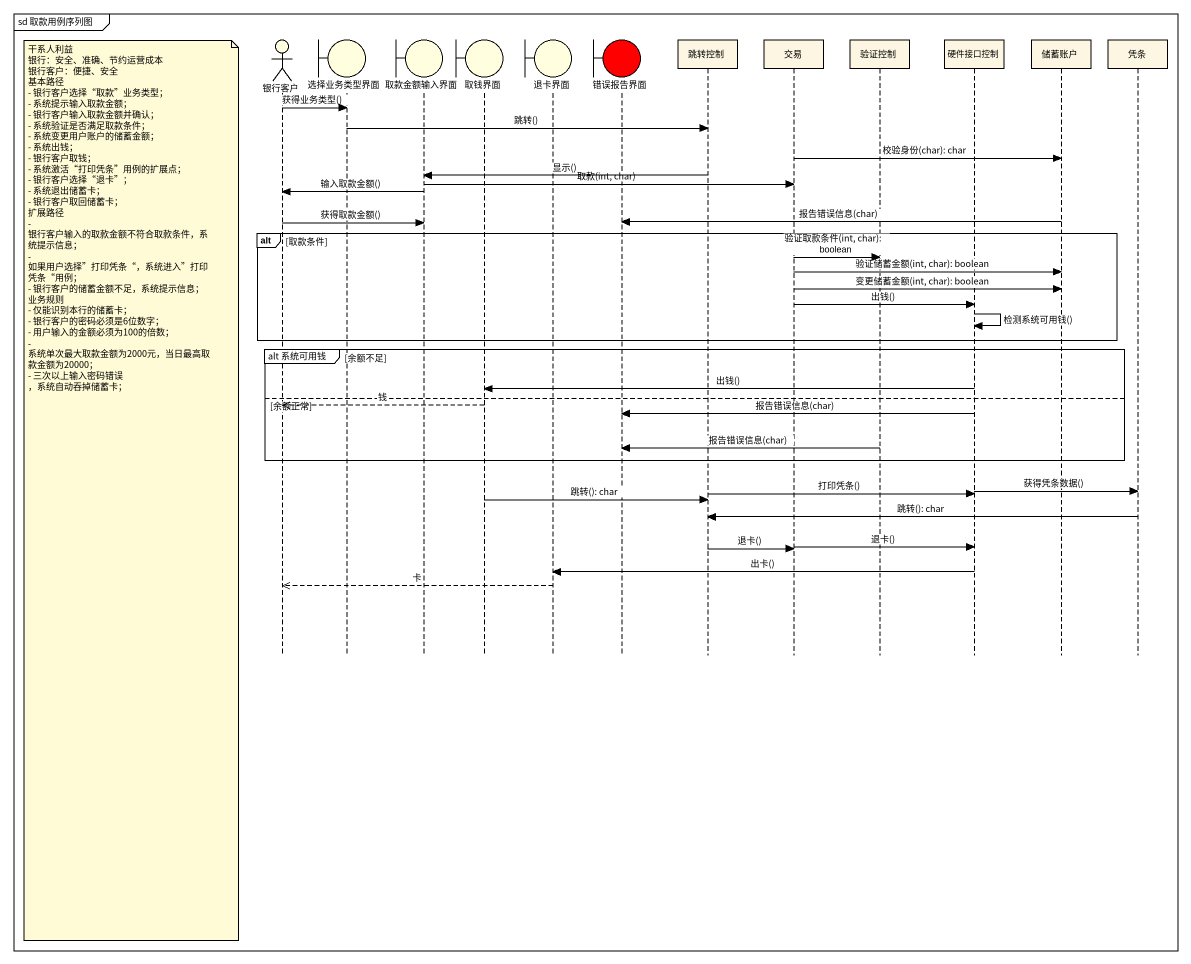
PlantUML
@startuml
mainframe sd 取款用例序列图
hide footbox
actor 银行客户 #FFFFE0
boundary 选择业务类型界面 #FFFFE0
boundary 取款金额输入界面 #FFFFE0
boundary 取钱界面 #FFFFE0
boundary 退卡界面 #FFFFE0
boundary 错误报告界面 #FF0000
participant 跳转控制
participant 交易
participant 验证控制
participant 硬件接口控制
participant 储蓄账户
participant 凭条

银行客户 -> 选择业务类型界面 : 获得业务类型()
选择业务类型界面 -> 跳转控制 : 跳转()
交易 -> 储蓄账户 : 校验身份(char): char
跳转控制 -> 取款金额输入界面 : 显示()
取款金额输入界面 -> 交易 : 取款(int, char)
取款金额输入界面 -> 银行客户 : 输入取款金额()
储蓄账户 -> 错误报告界面 : 报告错误信息(char)
银行客户 -> 取款金额输入界面 : 获得取款金额()
alt 取款条件
  交易 -> 验证控制 : 验证取款条件(int, char): boolean
  交易 -> 储蓄账户 : 验证储蓄金额(int, char): boolean
  交易 -> 储蓄账户 : 变更储蓄金额(int, char): boolean
  交易 -> 硬件接口控制 : 出钱()
  硬件接口控制 -> 硬件接口控制 : 检测系统可用钱()
end
group alt 系统可用钱 [余额不足]
  硬件接口控制 -> 取钱界面 : 出钱()
else 余额正常
  取钱界面 -->> 银行客户 : 钱
  硬件接口控制 -> 错误报告界面 : 报告错误信息(char)
  验证控制 -> 错误报告界面 : 报告错误信息(char)
end
note left of 银行客户
  干系人利益
  银行：安全、准确、节约运营成本
  银行客户：便捷、安全
  基本路径
  - 银行客户选择“取款”业务类型；
  - 系统提示输入取款金额；
  - 银行客户输入取款金额并确认；
  - 系统验证是否满足取款条件；
  - 系统变更用户账户的储蓄金额；
  - 系统出钱；
  - 银行客户取钱；
  - 系统激活“打印凭条”用例的扩展点；
  - 银行客户选择“退卡”；
  - 系统退出储蓄卡；
  - 银行客户取回储蓄卡；
  扩展路径
  - 银行客户输入的取款金额不符合取款条件，系统提示信息；
  - 如果用户选择”打印凭条“，系统进入”打印凭条“用例；
  - 银行客户的储蓄金额不足，系统提示信息；
  业务规则
  - 仅能识别本行的储蓄卡；
  - 银行客户的密码必须是6位数字；
  - 用户输入的金额必须为100的倍数；
  - 系统单次最大取款金额为2000元，当日最高取款金额为20000；
  - 三次以上输入密码错误 ，系统自动吞掉储蓄卡；
end note
硬件接口控制 -> 凭条 : 获得凭条数据()
跳转控制 -> 硬件接口控制 : 打印凭条()
取钱界面 -> 跳转控制 : 跳转(): char
凭条 -> 跳转控制 : 跳转(): char
交易 -> 硬件接口控制 : 退卡()
跳转控制 -> 交易 : 退卡()
硬件接口控制 -> 退卡界面 : 出卡()
退卡界面 -->> 银行客户 : 卡
@enduml
